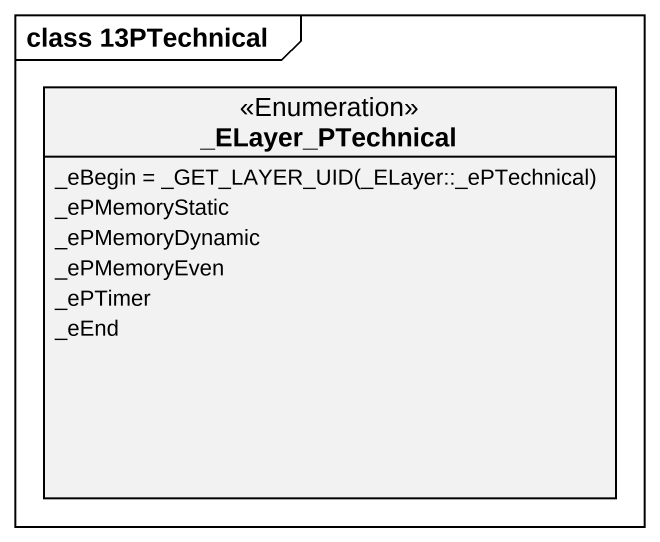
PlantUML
@startuml
mainframe class 13PTechnical
hide circle
hide empty members
enum "_ELayer_PTechnical" as ELayer_PTechnical <<Enumeration>> {
  {field} _eBegin = _GET_LAYER_UID(_ELayer::_ePTechnical)
  _ePMemoryStatic
  _ePMemoryDynamic
  _ePMemoryEven
  _ePTimer
  _eEnd
}
@enduml
